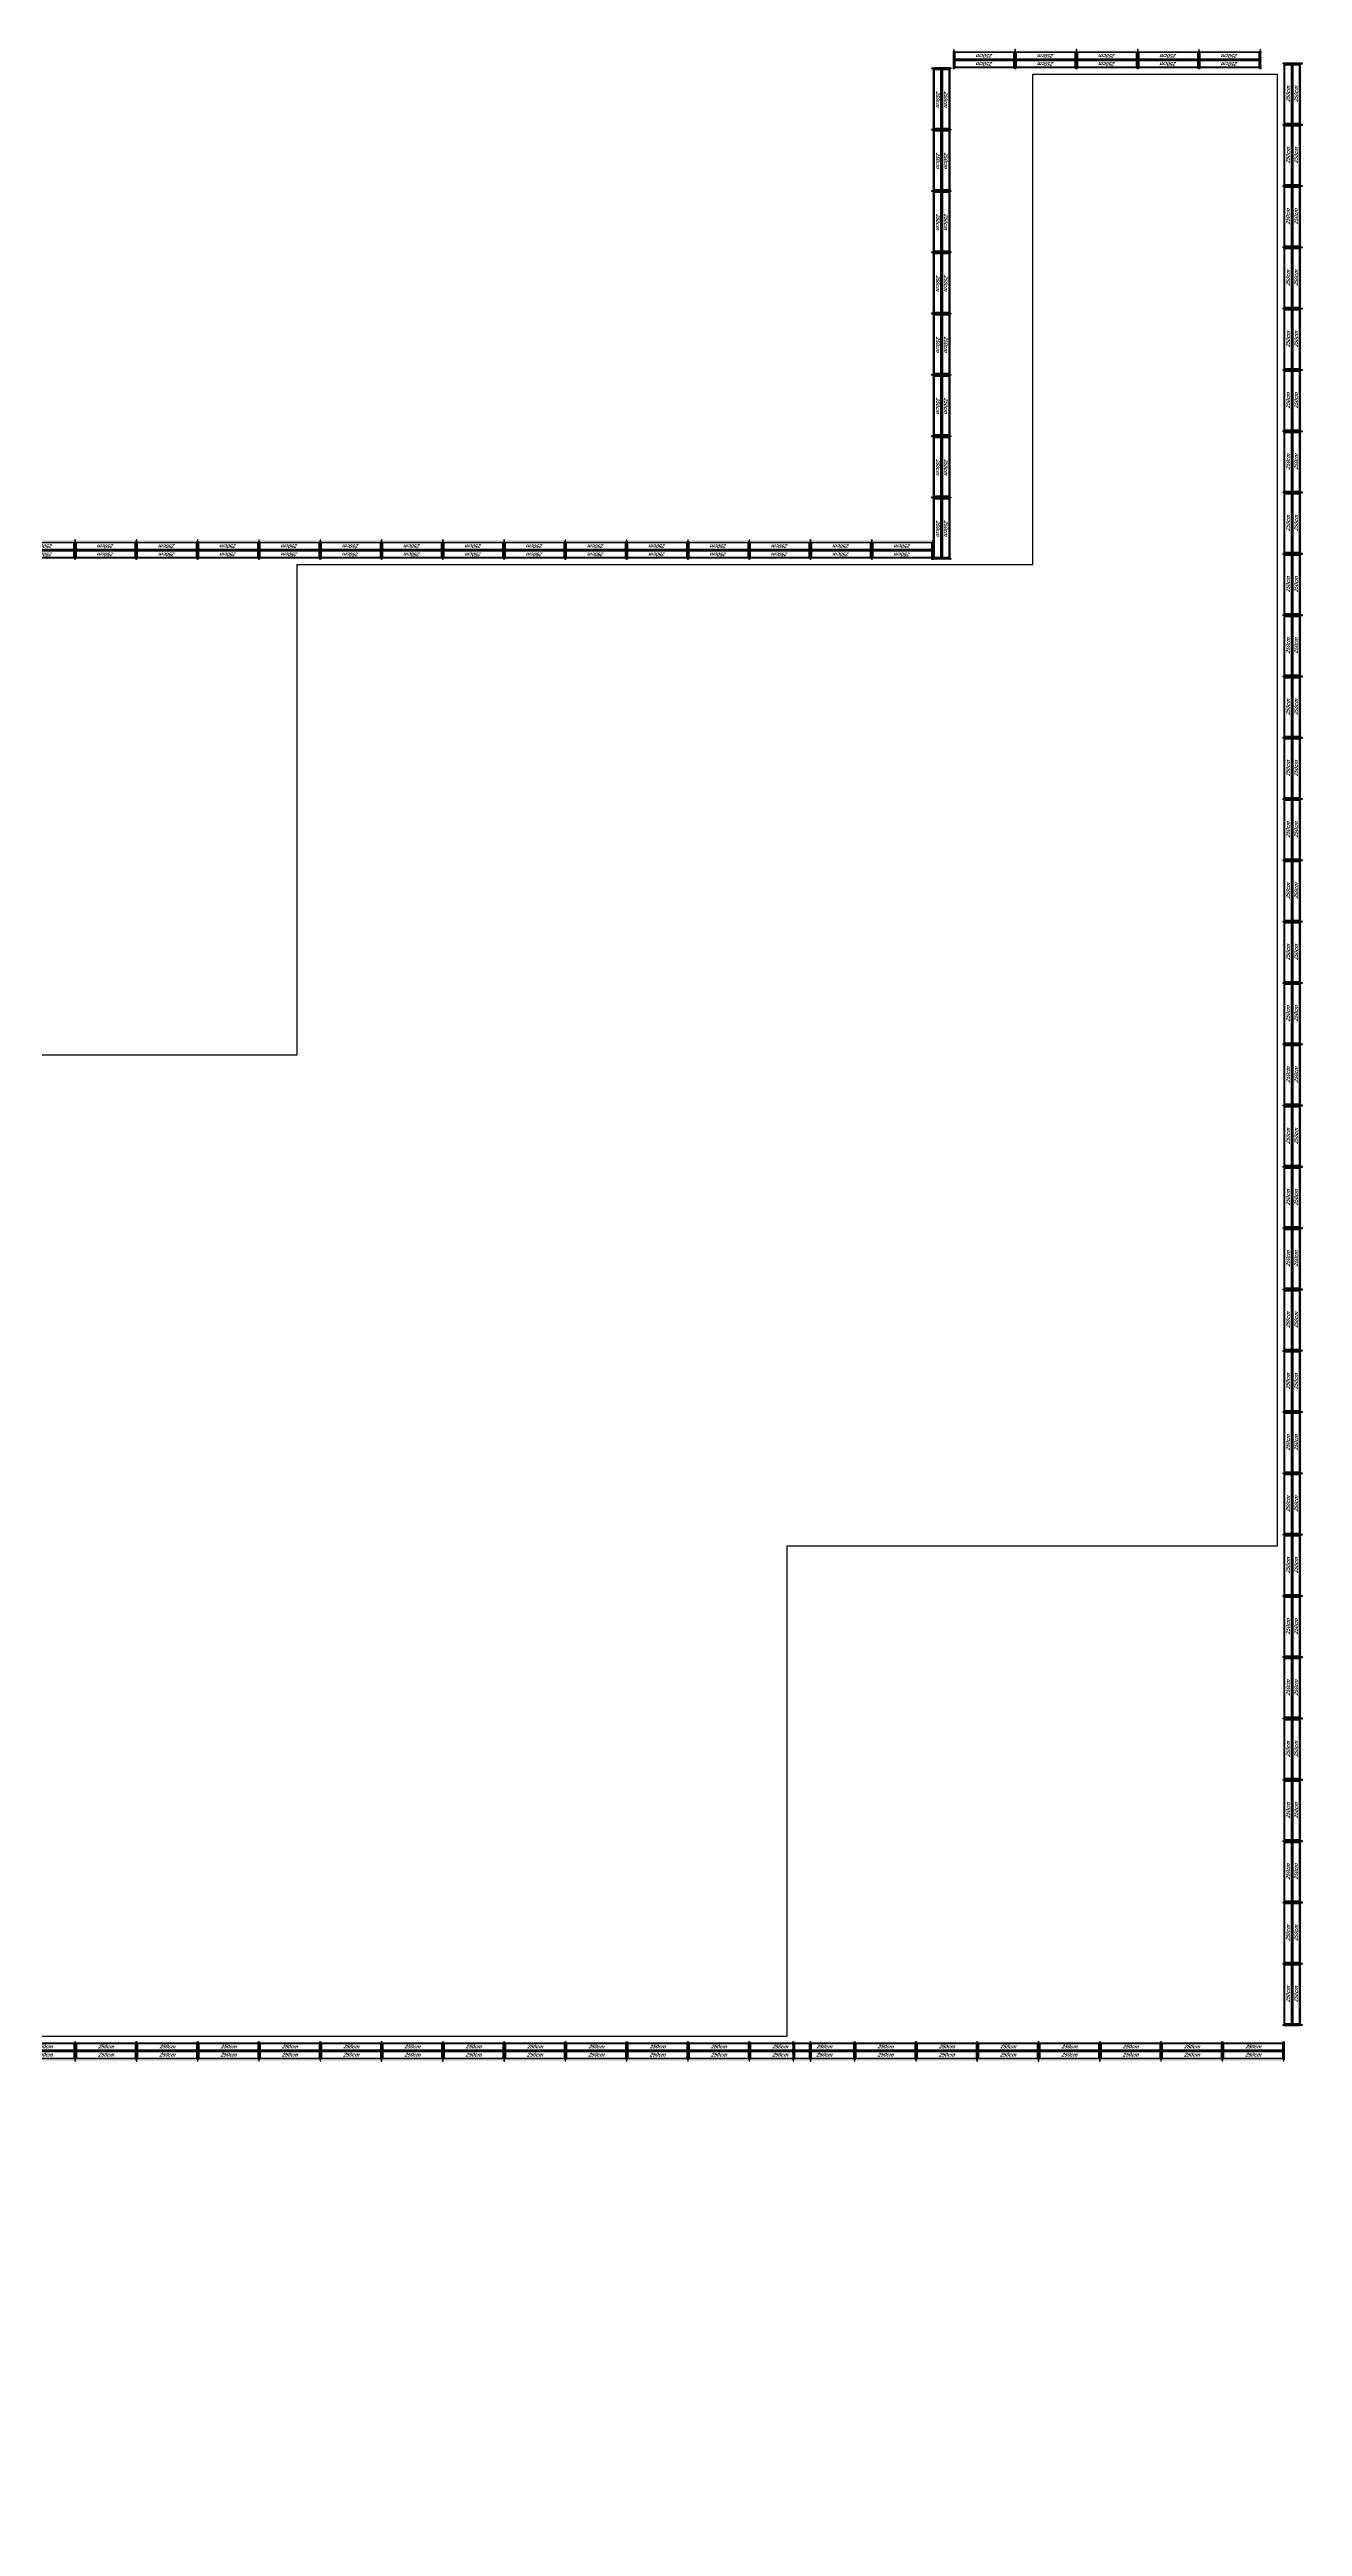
# Model space of a CAD drawing. Header units: centimetres. Extents: x -2102 to 8102, y -102 to 10102.
# Drawn here: x 2990 to 8102, y 0 to 10102 of the extents above; entities that cross this region are included whole.
import ezdxf

# ---------------------------------------------------------------- set-up
doc = ezdxf.new("R2010")
doc.units = ezdxf.units.CM
doc.styles.add('BOLD_ARIAL', font='arialbd.ttf', dxfattribs={"oblique": 25})

# ---------------------------------------------------------------- blocks, each defined once
blk = doc.blocks.new('SCAFFOLD_250cm_0')
h = blk.add_hatch(color=9)
h.dxf.hatch_style = 1
h.paths.add_polyline_path([(64, 0), (63, -3), (63, -247), (64, -250), (65, -247), (65, -3)])
h = blk.add_hatch(color=8)
h.dxf.hatch_style = 1
h.paths.add_polyline_path([(74, 0), (75, -3), (75, -247), (74, -250), (73, -247), (73, -3)])
at = {"color": 6}
for p, q in [((2, 2), (67, 2)), ((2, -2), (67, -2)), ((2, -248), (67, -248)), ((2, -252), (67, -252))]:
    blk.add_line(p, q, dxfattribs=at)
at = {"color": 4}
for points in [[(2, -5), (4, -5), (4, 2), (8, 2), (8, -5), (23, -5), (23, 2), (27, 2), (27, -5), (34, -5), (34, -245), (32, -245), (32, -252), (28, -252), (28, -245), (13, -245), (13, -252), (9, -252), (9, -245), (2, -245), (2, -5), (34, -5), (34, -245), (5, -245), (5, -5), (4, -5), (4, -245), (32, -245), (32, -5), (32, -245), (2, -245)], [(35, -5), (38, -5), (38, 2), (42, 2), (42, -5), (56, -5), (56, 2), (60, 2), (60, -5), (68, -5), (68, -245), (66, -245), (66, -252), (62, -252), (62, -245), (46, -245), (46, -252), (42, -252), (42, -245), (35, -245), (35, -5), (68, -5), (68, -245), (38, -245), (38, -5), (38, -5), (38, -245), (65, -245), (65, -5), (66, -245), (35, -245)]]:
    blk.add_lwpolyline(points, close=True, dxfattribs=at)
at = {"color": 6}
for points in [[(66, -1), (61, -1), (61, 1), (66, 1)], [(72, -1), (77, -1), (77, 1), (72, 1)], [(66, -251), (61, -251), (61, -249), (66, -249)], [(72, -251), (77, -251), (77, -249), (72, -249)]]:
    blk.add_lwpolyline(points, close=True, dxfattribs=at)
at = {"color": 1}
for centre in [(0, 0), (69, 0), (0, -250), (69, -250)]:
    blk.add_circle(centre, 2.5, dxfattribs=at)
at = {"color": 7, "char_height": 15, "attachment_point": 5, "rotation": 90, "line_spacing_factor": 1.2, "style": 'BOLD_ARIAL'}
for insert in [(18, -125), (51, -125)]:
    blk.add_mtext('250cm', dxfattribs=dict(at, insert=insert))

msp = doc.modelspace()

# ---------------------------------------------------------------- linework, layer by layer
msp.add_lwpolyline([(0, 0), (1000, 0), (1000, 2000), (6000, 2000), (6000, 4000), (8000, 4000), (8000, 10000), (7000, 10000), (7000, 8000), (4000, 8000), (4000, 6000), (2000, 6000), (2000, 0), (0, 0)], close=True)

# ---------------------------------------------------------------- block references
for p, rotation in [((6680, 10025), 90), ((6930, 10025), 90), ((7180, 10025), 90), ((7430, 10025), 90), ((7680, 10025), 90), ((6665, 9775), 180), ((6665, 9525), 180), ((6665, 9275), 180), ((6665, 9025), 180), ((6665, 8775), 180), ((6665, 8525), 180), ((6665, 8275), 180), ((6665, 8025), 180), ((2845, 8025), 90), ((3095, 8025), 90), ((3345, 8025), 90), ((3595, 8025), 90), ((3845, 8025), 90), ((4095, 8025), 90), ((4345, 8025), 90), ((4595, 8025), 90), ((4845, 8025), 90), ((5095, 8025), 90), ((5345, 8025), 90), ((5595, 8025), 90), ((5845, 8025), 90), ((6095, 8025), 90), ((6345, 8025), 90), ((3095, 1975), 270), ((3345, 1975), 270), ((3595, 1975), 270), ((3845, 1975), 270), ((4095, 1975), 270), ((4345, 1975), 270), ((4595, 1975), 270), ((4845, 1975), 270), ((5095, 1975), 270), ((5345, 1975), 270), ((5595, 1975), 270), ((5845, 1975), 270), ((6095, 1975), 270), ((6275, 1975), 270), ((6525, 1975), 270), ((6775, 1975), 270), ((7025, 1975), 270), ((7275, 1975), 270), ((7525, 1975), 270), ((7775, 1975), 270), ((8025, 1975), 270)]:
    msp.add_blockref('SCAFFOLD_250cm_0', p, dxfattribs=dict(rotation=rotation))
for p in [(8025, 10045), (8025, 9795), (8025, 9545), (8025, 9295), (8025, 9045), (8025, 8795), (8025, 8545), (8025, 8295), (8025, 8045), (8025, 7795), (8025, 7545), (8025, 7295), (8025, 7045), (8025, 6795), (8025, 6545), (8025, 6295), (8025, 6045), (8025, 5795), (8025, 5545), (8025, 5295), (8025, 5045), (8025, 4795), (8025, 4545), (8025, 4295), (8025, 4045), (8025, 3795), (8025, 3545), (8025, 3295), (8025, 3045), (8025, 2795), (8025, 2545), (8025, 2295)]:
    msp.add_blockref('SCAFFOLD_250cm_0', p)

doc.saveas('drawing.dxf')
